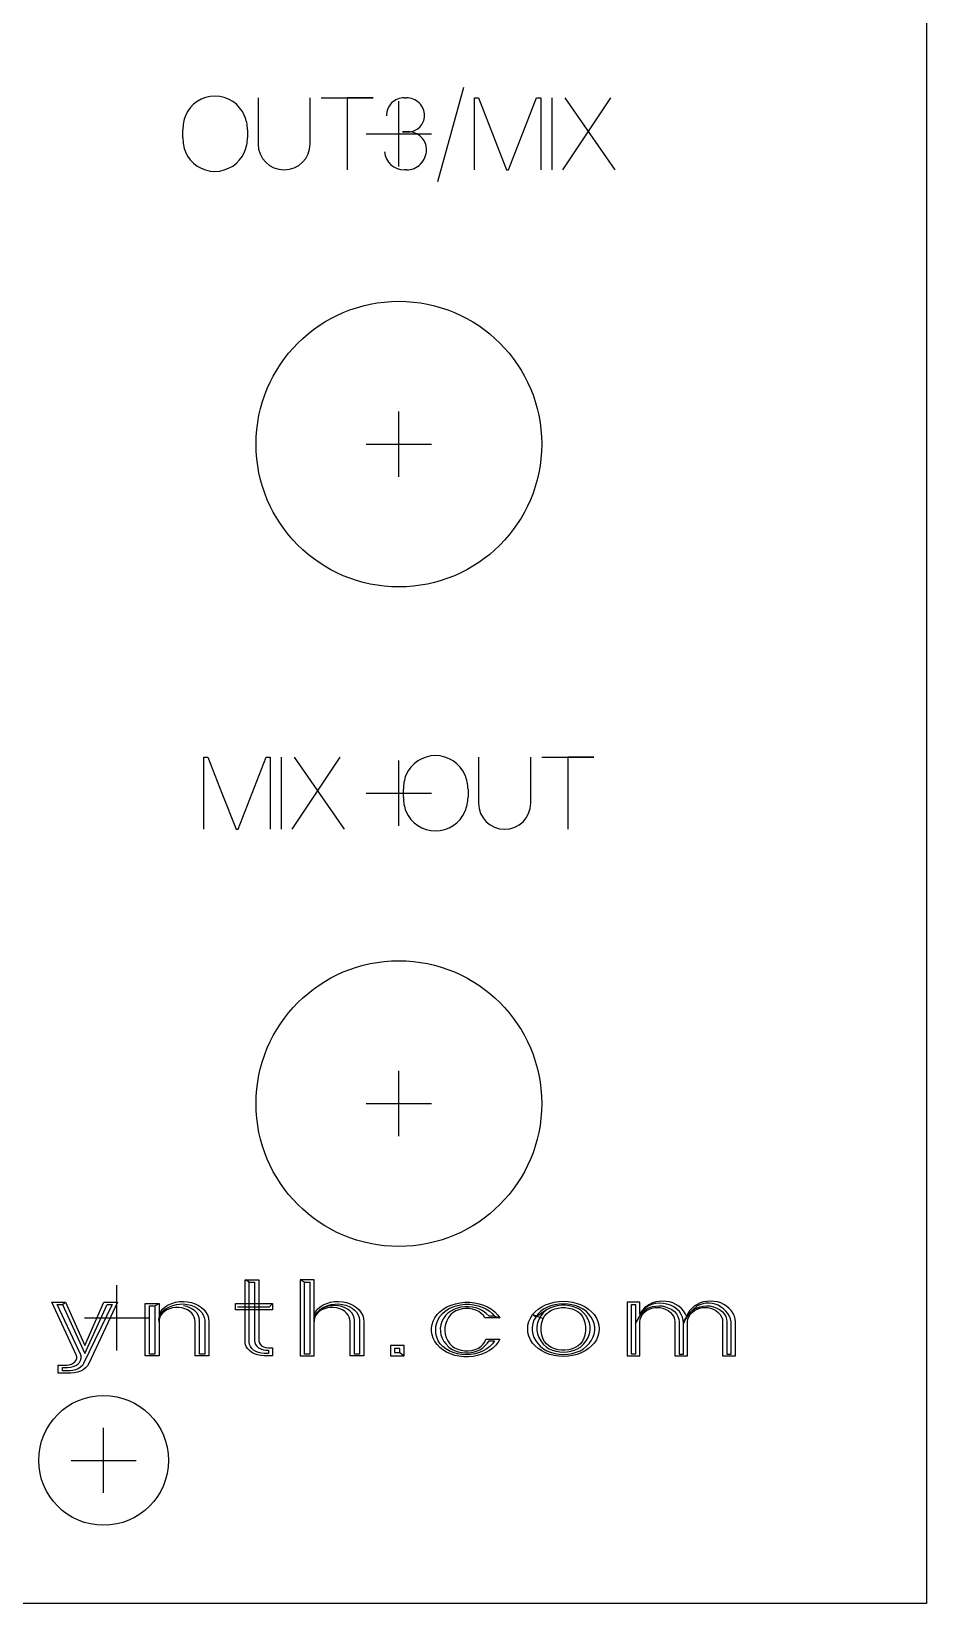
# Model space of a CAD drawing. Header units: inches. Extents: x -0.04 to 2.12, y -0.04 to 8.75.
# Drawn here: x 0.948 to 2.12, y 0 to 2.058 of the extents above; entities that cross this region are included whole.
import ezdxf

# ---------------------------------------------------------------- set-up
doc = ezdxf.new("R2010")
doc.units = ezdxf.units.IN
doc.header["$MEASUREMENT"] = 0
for name, color, linetype in [('Contour', 7, 'CONTINUOUS'), ('Engraving', 7, 'CONTINUOUS'), ('Reference_points', 1, 'CONTINUOUS')]:
    doc.layers.add(name, color=color, linetype=linetype)

msp = doc.modelspace()

# ---------------------------------------------------------------- linework, layer by layer
at = {"layer": 'Contour', "color": 7, "linetype": 'CONTINUOUS'}
for p, q in [((2.12, 8.75), (2.12, 0)), ((2.12, 0), (0, 0))]:
    msp.add_line(p, q, dxfattribs=at)
for centre, radius in [((1.42906, 1.51795), 0.18701), ((1.42906, 0.65457), 0.18701), ((1.04248, 0.18748), 0.085)]:
    msp.add_circle(centre, radius, dxfattribs=at)
at = {"layer": 'Engraving', "color": 254, "linetype": 'CONTINUOUS'}
for p, q in [((1.5137, 1.98462), (1.49664, 1.92294)), ((1.2447, 1.9715), (1.2447, 1.91113)), ((1.31294, 1.91113), (1.31294, 1.9715)), ((1.32738, 1.9715), (1.39562, 1.9715)), ((1.39562, 1.9715), (1.3615, 1.9715)), ((1.3615, 1.9715), (1.3615, 1.92425)), ((1.4363, 1.9715), (1.43892, 1.9715)), ((1.52812, 1.92425), (1.52812, 1.9715)), ((1.52812, 1.9715), (1.53337, 1.9715)), ((1.53337, 1.9715), (1.55175, 1.92425)), ((1.59112, 1.92425), (1.60949, 1.9715)), ((1.60949, 1.9715), (1.61474, 1.9715)), ((1.61474, 1.9715), (1.61474, 1.92425)), ((1.62915, 1.9715), (1.62915, 1.92425)), ((1.64618, 1.9715), (1.67899, 1.92425)), ((1.67505, 1.92425), (1.70655, 1.9715)), ((1.14627, 1.919), (1.14627, 1.9295)), ((1.23092, 1.9295), (1.23092, 1.919)), ((1.3615, 1.92425), (1.3615, 1.87701)), ((1.44155, 1.92688), (1.43367, 1.92688)), ((1.43367, 1.92688), (1.44155, 1.92688)), ((1.49664, 1.92294), (1.47958, 1.86126)), ((1.52812, 1.87701), (1.52812, 1.92425)), ((1.55175, 1.92425), (1.57012, 1.87701)), ((1.57274, 1.87701), (1.59112, 1.92425)), ((1.61474, 1.92425), (1.61474, 1.87701)), ((1.62915, 1.92425), (1.62915, 1.87701)), ((1.64356, 1.87701), (1.67505, 1.92425)), ((1.67899, 1.92425), (1.7118, 1.87701)), ((1.43892, 1.87701), (1.4363, 1.87701)), ((1.57012, 1.87701), (1.57274, 1.87701)), ((1.17383, 1.06087), (1.17383, 1.10811)), ((1.17383, 1.10811), (1.17908, 1.10811)), ((1.17908, 1.10811), (1.19745, 1.06087)), ((1.23682, 1.06087), (1.2552, 1.10811)), ((1.2552, 1.10811), (1.26045, 1.10811)), ((1.26045, 1.10811), (1.26045, 1.06087)), ((1.2749, 1.10811), (1.2749, 1.06087)), ((1.29197, 1.10811), (1.32478, 1.06087)), ((1.32084, 1.06087), (1.35234, 1.10811)), ((1.53344, 1.10811), (1.53344, 1.04774)), ((1.60168, 1.04774), (1.60168, 1.10811)), ((1.61612, 1.10811), (1.68436, 1.10811)), ((1.68436, 1.10811), (1.65024, 1.10811)), ((1.65024, 1.10811), (1.65024, 1.06087)), ((1.17383, 1.01362), (1.17383, 1.06087)), ((1.19745, 1.06087), (1.21583, 1.01362)), ((1.21845, 1.01362), (1.23682, 1.06087)), ((1.26045, 1.06087), (1.26045, 1.01362)), ((1.2749, 1.06087), (1.2749, 1.01362)), ((1.28934, 1.01362), (1.32084, 1.06087)), ((1.32478, 1.06087), (1.35759, 1.01362)), ((1.43501, 1.05562), (1.43501, 1.06612)), ((1.51966, 1.06612), (1.51966, 1.05562)), ((1.65024, 1.06087), (1.65024, 1.01362)), ((1.21583, 1.01362), (1.21845, 1.01362)), ((1.23317, 0.4206), (1.22761, 0.4237)), ((1.22761, 0.4237), (1.24568, 0.4237)), ((1.22761, 0.34309), (1.22761, 0.4237)), ((1.23317, 0.4206), (1.24012, 0.4206)), ((1.23317, 0.34206), (1.23317, 0.4206)), ((1.24012, 0.4206), (1.24012, 0.34412)), ((1.24568, 0.4237), (1.24568, 0.34412)), ((1.30545, 0.4206), (1.29989, 0.4237)), ((1.29989, 0.4237), (1.29989, 0.32449)), ((1.31796, 0.4237), (1.29989, 0.4237)), ((1.30545, 0.4206), (1.3124, 0.4206)), ((1.30545, 0.32656), (1.30545, 0.4206)), ((1.3124, 0.4206), (1.3124, 0.32656)), ((1.31796, 0.36893), (1.31796, 0.4237)), ((1.00662, 0.32552), (0.97465, 0.39476)), ((0.97465, 0.39476), (0.99272, 0.39476)), ((1.01218, 0.32656), (0.9816, 0.39166)), ((0.9816, 0.39166), (0.98855, 0.39166)), ((0.98855, 0.39166), (0.99272, 0.39476)), ((0.98855, 0.39166), (1.01774, 0.32759)), ((0.99272, 0.39476), (1.01774, 0.33792)), ((1.05388, 0.39166), (1.01635, 0.31415)), ((1.01774, 0.33792), (1.04276, 0.39476)), ((1.01774, 0.32759), (1.04693, 0.39166)), ((1.06083, 0.39476), (1.0233, 0.31415)), ((1.04276, 0.39476), (1.06083, 0.39476)), ((1.04693, 0.39166), (1.05388, 0.39166)), ((1.09697, 0.32449), (1.09697, 0.3927)), ((1.09697, 0.3927), (1.11504, 0.3927)), ((1.10948, 0.3896), (1.11504, 0.3927)), ((1.11504, 0.3927), (1.11504, 0.32449)), ((1.11504, 0.3927), (1.11504, 0.37823)), ((1.12717, 0.39088), (1.13171, 0.39293)), ((1.13171, 0.39293), (1.13663, 0.39441)), ((1.13316, 0.39031), (1.13771, 0.39153)), ((1.13663, 0.39441), (1.14181, 0.39528)), ((1.13771, 0.39153), (1.14246, 0.39217)), ((1.14181, 0.39528), (1.14712, 0.39551)), ((1.14246, 0.39217), (1.14729, 0.39223)), ((1.14712, 0.39551), (1.1524, 0.3951)), ((1.14729, 0.39223), (1.15207, 0.39171)), ((1.15207, 0.39171), (1.15666, 0.39061)), ((1.1524, 0.3951), (1.15752, 0.39407)), ((1.15752, 0.39407), (1.16236, 0.39243)), ((1.16236, 0.39243), (1.16677, 0.39023)), ((1.2151, 0.38443), (1.2151, 0.3927)), ((1.2151, 0.3927), (1.26375, 0.3927)), ((1.25958, 0.38856), (1.26375, 0.3927)), ((1.26375, 0.3927), (1.26375, 0.38443)), ((1.33008, 0.39088), (1.33462, 0.39293)), ((1.33462, 0.39293), (1.33955, 0.39441)), ((1.33608, 0.39031), (1.34062, 0.39153)), ((1.33955, 0.39441), (1.34473, 0.39528)), ((1.34062, 0.39153), (1.34537, 0.39217)), ((1.34473, 0.39528), (1.35003, 0.39551)), ((1.34537, 0.39217), (1.3502, 0.39223)), ((1.35003, 0.39551), (1.35531, 0.3951)), ((1.3502, 0.39223), (1.35498, 0.39171)), ((1.35498, 0.39171), (1.35958, 0.39061)), ((1.35531, 0.3951), (1.36044, 0.39407)), ((1.36044, 0.39407), (1.36527, 0.39243)), ((1.36527, 0.39243), (1.36968, 0.39023)), ((1.49748, 0.3907), (1.50325, 0.39254)), ((1.50325, 0.39254), (1.50931, 0.39378)), ((1.50427, 0.38991), (1.50984, 0.39115)), ((1.50931, 0.39378), (1.51553, 0.39441)), ((1.50984, 0.39115), (1.51558, 0.39178)), ((1.51553, 0.39441), (1.52182, 0.39441)), ((1.51558, 0.39178), (1.52138, 0.39179)), ((1.52138, 0.39179), (1.52713, 0.39119)), ((1.52182, 0.39441), (1.52804, 0.39378)), ((1.52713, 0.39119), (1.5327, 0.38999)), ((1.52804, 0.39378), (1.5341, 0.39253)), ((1.5341, 0.39253), (1.53987, 0.39069)), ((1.62121, 0.39101), (1.62667, 0.39303)), ((1.62667, 0.39303), (1.63245, 0.3945)), ((1.63332, 0.39127), (1.628, 0.38979)), ((1.63245, 0.3945), (1.63844, 0.39539)), ((1.63887, 0.39217), (1.63332, 0.39127)), ((1.63844, 0.39539), (1.64453, 0.39569)), ((1.64453, 0.39248), (1.63887, 0.39217)), ((1.64453, 0.39569), (1.65063, 0.39539)), ((1.6502, 0.39217), (1.64453, 0.39248)), ((1.65574, 0.39127), (1.6502, 0.39217)), ((1.65063, 0.39539), (1.65661, 0.3945)), ((1.66106, 0.38979), (1.65574, 0.39127)), ((1.65661, 0.3945), (1.66239, 0.39303)), ((1.66239, 0.39303), (1.66786, 0.39101)), ((1.74459, 0.39476), (1.72791, 0.39476)), ((1.72791, 0.39476), (1.72791, 0.32449)), ((1.73347, 0.32656), (1.73347, 0.39166)), ((1.73347, 0.39166), (1.73903, 0.39166)), ((1.73903, 0.39166), (1.73903, 0.32656)), ((1.73903, 0.39166), (1.73903, 0.36686)), ((1.74459, 0.37823), (1.74459, 0.39476)), ((1.7571, 0.39166), (1.75368, 0.38951)), ((1.75988, 0.39166), (1.75592, 0.38962)), ((1.76104, 0.3935), (1.7571, 0.39166)), ((1.76482, 0.39277), (1.75988, 0.39166)), ((1.76532, 0.39484), (1.76104, 0.3935)), ((1.76995, 0.39322), (1.76482, 0.39277)), ((1.76984, 0.39566), (1.76532, 0.39484)), ((1.77447, 0.39594), (1.76984, 0.39566)), ((1.77511, 0.39301), (1.76995, 0.39322)), ((1.77911, 0.39566), (1.77447, 0.39594)), ((1.78014, 0.39214), (1.77511, 0.39301)), ((1.78362, 0.39484), (1.77911, 0.39566)), ((1.7849, 0.39063), (1.78014, 0.39214)), ((1.78791, 0.3935), (1.78362, 0.39484)), ((1.79185, 0.39166), (1.78791, 0.3935)), ((1.79568, 0.38916), (1.79185, 0.39166)), ((1.81965, 0.39166), (1.81582, 0.38916)), ((1.82359, 0.3935), (1.81965, 0.39166)), ((1.82316, 0.39124), (1.81965, 0.3896)), ((1.82699, 0.39241), (1.82316, 0.39124)), ((1.82787, 0.39484), (1.82359, 0.3935)), ((1.83104, 0.39307), (1.82699, 0.39241)), ((1.83239, 0.39566), (1.82787, 0.39484)), ((1.83519, 0.3932), (1.83104, 0.39307)), ((1.83702, 0.39594), (1.83239, 0.39566)), ((1.8393, 0.39279), (1.83519, 0.3932)), ((1.84166, 0.39566), (1.83702, 0.39594)), ((1.84326, 0.39186), (1.8393, 0.39279)), ((1.84617, 0.39484), (1.84166, 0.39566)), ((1.84693, 0.39044), (1.84326, 0.39186)), ((1.85046, 0.3935), (1.84617, 0.39484)), ((1.8544, 0.39166), (1.85046, 0.3935)), ((1.85824, 0.38921), (1.8544, 0.39166)), ((1.10253, 0.32656), (1.10253, 0.3896)), ((1.10253, 0.3896), (1.10948, 0.3896)), ((1.10948, 0.3896), (1.10948, 0.32656)), ((1.11498, 0.37228), (1.11567, 0.37559)), ((1.11504, 0.36893), (1.11498, 0.37228)), ((1.11504, 0.37823), (1.11699, 0.3819)), ((1.11531, 0.37186), (1.11504, 0.36893)), ((1.11617, 0.37474), (1.11531, 0.37186)), ((1.11567, 0.37559), (1.11708, 0.37878)), ((1.11759, 0.37749), (1.11617, 0.37474)), ((1.11699, 0.3819), (1.11971, 0.38529)), ((1.11708, 0.37878), (1.11918, 0.38174)), ((1.11955, 0.38005), (1.11759, 0.37749)), ((1.11918, 0.38174), (1.12191, 0.38441)), ((1.12199, 0.38236), (1.11955, 0.38005)), ((1.11971, 0.38529), (1.12313, 0.38831)), ((1.12191, 0.38441), (1.12519, 0.3867)), ((1.12507, 0.38445), (1.12199, 0.38236)), ((1.12313, 0.38831), (1.12717, 0.39088)), ((1.12862, 0.38607), (1.12507, 0.38445)), ((1.12519, 0.3867), (1.12894, 0.38856)), ((1.1325, 0.38719), (1.12862, 0.38607)), ((1.12894, 0.38856), (1.13316, 0.39031)), ((1.13659, 0.38776), (1.1325, 0.38719)), ((1.14076, 0.38776), (1.13659, 0.38776)), ((1.14485, 0.38719), (1.14076, 0.38776)), ((1.14873, 0.38607), (1.14485, 0.38719)), ((1.15127, 0.38873), (1.14701, 0.3896)), ((1.15227, 0.38445), (1.14873, 0.38607)), ((1.15526, 0.38733), (1.15127, 0.38873)), ((1.15535, 0.38236), (1.15227, 0.38445)), ((1.15886, 0.38543), (1.15526, 0.38733)), ((1.1578, 0.38005), (1.15535, 0.38236)), ((1.15666, 0.39061), (1.16096, 0.38896)), ((1.15976, 0.37749), (1.1578, 0.38005)), ((1.16197, 0.3831), (1.15886, 0.38543)), ((1.16118, 0.37474), (1.15976, 0.37749)), ((1.16096, 0.38896), (1.16483, 0.38682)), ((1.16203, 0.37186), (1.16118, 0.37474)), ((1.16449, 0.38041), (1.16197, 0.3831)), ((1.1623, 0.36893), (1.16203, 0.37186)), ((1.16635, 0.37743), (1.16449, 0.38041)), ((1.16483, 0.38682), (1.16819, 0.38423)), ((1.16748, 0.37426), (1.16635, 0.37743)), ((1.16677, 0.39023), (1.17064, 0.38753)), ((1.16786, 0.37099), (1.16748, 0.37426)), ((1.16786, 0.32656), (1.16786, 0.37099)), ((1.16819, 0.38423), (1.17092, 0.38127)), ((1.17064, 0.38753), (1.17405, 0.38433)), ((1.17092, 0.38127), (1.17297, 0.37802)), ((1.17297, 0.37802), (1.17428, 0.37456)), ((1.17405, 0.38433), (1.17678, 0.38079)), ((1.17428, 0.37456), (1.17481, 0.37099)), ((1.17481, 0.37099), (1.17481, 0.32656)), ((1.17678, 0.38079), (1.17877, 0.37698)), ((1.17877, 0.37698), (1.17998, 0.373)), ((1.17998, 0.373), (1.18037, 0.36893)), ((1.26375, 0.38443), (1.2151, 0.38443)), ((1.21788, 0.38856), (1.25958, 0.38856)), ((1.31868, 0.37555), (1.31794, 0.37226)), ((1.31794, 0.37226), (1.31796, 0.36893)), ((1.31796, 0.37823), (1.31991, 0.3819)), ((1.31796, 0.32449), (1.31796, 0.37823)), ((1.31796, 0.36893), (1.31806, 0.37225)), ((1.31823, 0.37186), (1.31796, 0.36893)), ((1.31806, 0.37225), (1.31885, 0.37552)), ((1.31909, 0.37474), (1.31823, 0.37186)), ((1.32017, 0.3787), (1.31868, 0.37555)), ((1.31885, 0.37552), (1.3203, 0.37867)), ((1.32051, 0.37749), (1.31909, 0.37474)), ((1.31991, 0.3819), (1.32263, 0.38529)), ((1.32237, 0.38161), (1.32017, 0.3787)), ((1.3203, 0.37867), (1.32239, 0.38161)), ((1.32246, 0.38005), (1.32051, 0.37749)), ((1.3252, 0.3842), (1.32237, 0.38161)), ((1.32239, 0.38161), (1.32505, 0.38428)), ((1.32491, 0.38236), (1.32246, 0.38005)), ((1.32263, 0.38529), (1.32605, 0.38831)), ((1.32799, 0.38445), (1.32491, 0.38236)), ((1.32505, 0.38428), (1.32823, 0.38662)), ((1.32859, 0.38638), (1.3252, 0.3842)), ((1.32605, 0.38831), (1.33008, 0.39088)), ((1.33153, 0.38607), (1.32799, 0.38445)), ((1.32823, 0.38662), (1.33186, 0.38856)), ((1.33243, 0.38811), (1.32859, 0.38638)), ((1.33541, 0.38719), (1.33153, 0.38607)), ((1.33186, 0.38856), (1.33608, 0.39031)), ((1.33661, 0.38932), (1.33243, 0.38811)), ((1.33951, 0.38776), (1.33541, 0.38719)), ((1.341, 0.38998), (1.33661, 0.38932)), ((1.34367, 0.38776), (1.33951, 0.38776)), ((1.34549, 0.39008), (1.341, 0.38998)), ((1.34776, 0.38719), (1.34367, 0.38776)), ((1.34993, 0.3896), (1.34549, 0.39008)), ((1.35165, 0.38607), (1.34776, 0.38719)), ((1.35418, 0.38873), (1.34993, 0.3896)), ((1.35519, 0.38445), (1.35165, 0.38607)), ((1.35817, 0.38733), (1.35418, 0.38873)), ((1.35827, 0.38236), (1.35519, 0.38445)), ((1.36178, 0.38543), (1.35817, 0.38733)), ((1.36072, 0.38005), (1.35827, 0.38236)), ((1.35958, 0.39061), (1.36387, 0.38896)), ((1.36267, 0.37749), (1.36072, 0.38005)), ((1.36489, 0.3831), (1.36178, 0.38543)), ((1.36409, 0.37474), (1.36267, 0.37749)), ((1.36387, 0.38896), (1.36775, 0.38682)), ((1.36495, 0.37186), (1.36409, 0.37474)), ((1.36741, 0.38041), (1.36489, 0.3831)), ((1.36522, 0.36893), (1.36495, 0.37186)), ((1.36926, 0.37743), (1.36741, 0.38041)), ((1.36775, 0.38682), (1.3711, 0.38423)), ((1.3704, 0.37426), (1.36926, 0.37743)), ((1.36968, 0.39023), (1.37356, 0.38753)), ((1.37078, 0.37099), (1.3704, 0.37426)), ((1.37078, 0.32656), (1.37078, 0.37099)), ((1.3711, 0.38423), (1.37384, 0.38127)), ((1.37356, 0.38753), (1.37697, 0.38433)), ((1.37384, 0.38127), (1.37589, 0.37802)), ((1.37589, 0.37802), (1.3772, 0.37456)), ((1.37697, 0.38433), (1.3797, 0.38079)), ((1.3772, 0.37456), (1.37773, 0.37099)), ((1.37773, 0.37099), (1.37773, 0.32656)), ((1.3797, 0.38079), (1.38169, 0.37698)), ((1.38169, 0.37698), (1.38289, 0.373)), ((1.38289, 0.373), (1.38329, 0.36893)), ((1.47401, 0.3699), (1.47624, 0.37418)), ((1.47624, 0.37418), (1.47915, 0.37823)), ((1.47874, 0.36748), (1.48054, 0.37203)), ((1.47915, 0.37823), (1.48284, 0.38201)), ((1.48054, 0.37203), (1.48291, 0.37597)), ((1.48284, 0.38201), (1.48717, 0.38539)), ((1.48291, 0.37597), (1.48601, 0.37961)), ((1.48748, 0.37328), (1.48537, 0.36915)), ((1.48601, 0.37961), (1.48978, 0.3829)), ((1.48717, 0.38539), (1.49208, 0.3883)), ((1.49027, 0.37719), (1.48748, 0.37328)), ((1.48978, 0.3829), (1.49414, 0.38574)), ((1.4933, 0.38019), (1.49027, 0.37719)), ((1.49416, 0.37436), (1.49179, 0.37024)), ((1.49208, 0.3883), (1.49748, 0.3907)), ((1.49691, 0.38281), (1.4933, 0.38019)), ((1.49414, 0.38574), (1.49901, 0.3881)), ((1.49722, 0.37823), (1.49416, 0.37436)), ((1.50101, 0.385), (1.49691, 0.38281)), ((1.50016, 0.38085), (1.49722, 0.37823)), ((1.49901, 0.3881), (1.50427, 0.38991)), ((1.50369, 0.38302), (1.50016, 0.38085)), ((1.5055, 0.3867), (1.50101, 0.385)), ((1.50768, 0.38469), (1.50369, 0.38302)), ((1.51028, 0.38788), (1.5055, 0.3867)), ((1.51202, 0.3858), (1.50768, 0.38469)), ((1.51526, 0.38852), (1.51028, 0.38788)), ((1.51656, 0.3863), (1.51202, 0.3858)), ((1.5203, 0.38859), (1.51526, 0.38852)), ((1.52114, 0.38619), (1.51656, 0.3863)), ((1.5253, 0.38809), (1.5203, 0.38859)), ((1.52562, 0.38546), (1.52114, 0.38619)), ((1.53014, 0.38704), (1.5253, 0.38809)), ((1.52985, 0.38414), (1.52562, 0.38546)), ((1.53369, 0.38228), (1.52985, 0.38414)), ((1.53471, 0.38547), (1.53014, 0.38704)), ((1.5327, 0.38999), (1.53799, 0.3882)), ((1.53702, 0.37993), (1.53369, 0.38228)), ((1.53892, 0.3834), (1.53471, 0.38547)), ((1.53971, 0.37717), (1.53702, 0.37993)), ((1.53799, 0.3882), (1.54288, 0.38588)), ((1.5432, 0.37985), (1.53892, 0.3834)), ((1.5417, 0.37409), (1.53971, 0.37717)), ((1.53987, 0.39069), (1.54526, 0.38829)), ((1.56116, 0.37409), (1.5417, 0.37409)), ((1.54288, 0.38588), (1.54727, 0.38305)), ((1.54726, 0.37616), (1.5432, 0.37985)), ((1.54526, 0.38829), (1.55017, 0.38538)), ((1.55421, 0.37616), (1.54726, 0.37616)), ((1.54727, 0.38305), (1.55107, 0.37979)), ((1.55017, 0.38538), (1.55451, 0.38199)), ((1.55107, 0.37979), (1.55421, 0.37616)), ((1.55421, 0.37616), (1.56116, 0.37409)), ((1.55451, 0.38199), (1.55819, 0.37821)), ((1.55819, 0.37821), (1.56116, 0.37409)), ((1.59937, 0.36924), (1.60141, 0.37385)), ((1.60141, 0.37385), (1.60422, 0.37823)), ((1.60422, 0.37823), (1.60758, 0.38202)), ((1.60839, 0.37513), (1.60422, 0.37823)), ((1.60422, 0.37823), (1.61812, 0.37306)), ((1.606, 0.3709), (1.60438, 0.36647)), ((1.60839, 0.37513), (1.606, 0.3709)), ((1.60758, 0.38202), (1.61157, 0.38546)), ((1.62229, 0.38443), (1.60839, 0.37513)), ((1.61109, 0.37884), (1.60839, 0.37513)), ((1.61219, 0.37206), (1.61043, 0.36738)), ((1.61448, 0.38223), (1.61109, 0.37884)), ((1.61157, 0.38546), (1.61614, 0.38847)), ((1.61479, 0.37651), (1.61219, 0.37206)), ((1.61848, 0.38522), (1.61448, 0.38223)), ((1.61818, 0.38066), (1.61479, 0.37651)), ((1.61614, 0.38847), (1.62121, 0.39101)), ((1.6164, 0.36776), (1.61812, 0.37306)), ((1.61812, 0.37306), (1.61987, 0.37629)), ((1.62229, 0.38443), (1.61818, 0.38066)), ((1.62302, 0.38776), (1.61848, 0.38522)), ((1.61987, 0.37629), (1.62232, 0.37926)), ((1.62664, 0.38678), (1.62229, 0.38443)), ((1.62232, 0.37926), (1.62542, 0.38188)), ((1.628, 0.38979), (1.62302, 0.38776)), ((1.62542, 0.38188), (1.62906, 0.38407)), ((1.63142, 0.3886), (1.62664, 0.38678)), ((1.62906, 0.38407), (1.63315, 0.38577)), ((1.63653, 0.38984), (1.63142, 0.3886)), ((1.63315, 0.38577), (1.63757, 0.38693)), ((1.64184, 0.39047), (1.63653, 0.38984)), ((1.63757, 0.38693), (1.64219, 0.38752)), ((1.64722, 0.39047), (1.64184, 0.39047)), ((1.64219, 0.38752), (1.64688, 0.38752)), ((1.64688, 0.38752), (1.65149, 0.38693)), ((1.65253, 0.38984), (1.64722, 0.39047)), ((1.65149, 0.38693), (1.65591, 0.38577)), ((1.65764, 0.3886), (1.65253, 0.38984)), ((1.65591, 0.38577), (1.66, 0.38407)), ((1.66243, 0.38678), (1.65764, 0.3886)), ((1.66, 0.38407), (1.66365, 0.38188)), ((1.66604, 0.38776), (1.66106, 0.38979)), ((1.66677, 0.38443), (1.66243, 0.38678)), ((1.66365, 0.38188), (1.66674, 0.37926)), ((1.67058, 0.38522), (1.66604, 0.38776)), ((1.66674, 0.37926), (1.6692, 0.37629)), ((1.67089, 0.38066), (1.66677, 0.38443)), ((1.66786, 0.39101), (1.67292, 0.38847)), ((1.6692, 0.37629), (1.67094, 0.37306)), ((1.67458, 0.38223), (1.67058, 0.38522)), ((1.67428, 0.37651), (1.67089, 0.38066)), ((1.67094, 0.37306), (1.67267, 0.36776)), ((1.67292, 0.38847), (1.67749, 0.38546)), ((1.67687, 0.37206), (1.67428, 0.37651)), ((1.67797, 0.37884), (1.67458, 0.38223)), ((1.67863, 0.36738), (1.67687, 0.37206)), ((1.67749, 0.38546), (1.68149, 0.38202)), ((1.68067, 0.37513), (1.67797, 0.37884)), ((1.68306, 0.3709), (1.68067, 0.37513)), ((1.68149, 0.38202), (1.68484, 0.37823)), ((1.68468, 0.36647), (1.68306, 0.3709)), ((1.68484, 0.37823), (1.68765, 0.37385)), ((1.68765, 0.37385), (1.68969, 0.36924)), ((1.73903, 0.36686), (1.74598, 0.37823)), ((1.74664, 0.38147), (1.74459, 0.37823)), ((1.74609, 0.38136), (1.74459, 0.37823)), ((1.74459, 0.36893), (1.74498, 0.37221)), ((1.74498, 0.37221), (1.74611, 0.3754)), ((1.74598, 0.37823), (1.74801, 0.38101)), ((1.74814, 0.38432), (1.74609, 0.38136)), ((1.74611, 0.3754), (1.74795, 0.3784)), ((1.74924, 0.38448), (1.74664, 0.38147)), ((1.74795, 0.3784), (1.75045, 0.38113)), ((1.74801, 0.38101), (1.75062, 0.38351)), ((1.75068, 0.38705), (1.74814, 0.38432)), ((1.75235, 0.38721), (1.74924, 0.38448)), ((1.75045, 0.38113), (1.75352, 0.38351)), ((1.75062, 0.38351), (1.75374, 0.38566)), ((1.75368, 0.38951), (1.75068, 0.38705)), ((1.75592, 0.38962), (1.75235, 0.38721)), ((1.75352, 0.38351), (1.7571, 0.38546)), ((1.75374, 0.38566), (1.75729, 0.38741)), ((1.7571, 0.38546), (1.76037, 0.38667)), ((1.75729, 0.38741), (1.76117, 0.38871)), ((1.76037, 0.38667), (1.76388, 0.38741)), ((1.76117, 0.38871), (1.76529, 0.38951)), ((1.76388, 0.38741), (1.76752, 0.38766)), ((1.76529, 0.38951), (1.76953, 0.38981)), ((1.76752, 0.38766), (1.77116, 0.38741)), ((1.76953, 0.38981), (1.77378, 0.3896)), ((1.77116, 0.38741), (1.77467, 0.38667)), ((1.77378, 0.3896), (1.77837, 0.38854)), ((1.77467, 0.38667), (1.77795, 0.38546)), ((1.77795, 0.38546), (1.78152, 0.38351)), ((1.77837, 0.38854), (1.78266, 0.38692)), ((1.78152, 0.38351), (1.7846, 0.38113)), ((1.78266, 0.38692), (1.78651, 0.38478)), ((1.7846, 0.38113), (1.78709, 0.3784)), ((1.78927, 0.38827), (1.7849, 0.39063)), ((1.78651, 0.38478), (1.78982, 0.38219)), ((1.78709, 0.3784), (1.78893, 0.3754)), ((1.78893, 0.3754), (1.79006, 0.37221)), ((1.7931, 0.38543), (1.78927, 0.38827)), ((1.78982, 0.38219), (1.7925, 0.37922)), ((1.79006, 0.37221), (1.79046, 0.36893)), ((1.7925, 0.37922), (1.79445, 0.37596)), ((1.7963, 0.3822), (1.7931, 0.38543)), ((1.79445, 0.37596), (1.79564, 0.37249)), ((1.79564, 0.37249), (1.79602, 0.36893)), ((1.79904, 0.38631), (1.79568, 0.38916)), ((1.7988, 0.37864), (1.7963, 0.3822)), ((1.80054, 0.37483), (1.7988, 0.37864)), ((1.80187, 0.38316), (1.79904, 0.38631)), ((1.80147, 0.37088), (1.80054, 0.37483)), ((1.80158, 0.36686), (1.80147, 0.37088)), ((1.804, 0.37187), (1.80158, 0.36686)), ((1.80158, 0.36686), (1.80362, 0.37125)), ((1.80411, 0.37975), (1.80187, 0.38316)), ((1.80362, 0.37125), (1.80617, 0.37549)), ((1.80706, 0.3767), (1.804, 0.37187)), ((1.80575, 0.37616), (1.80411, 0.37975)), ((1.80738, 0.37975), (1.80575, 0.37616)), ((1.80617, 0.37549), (1.80921, 0.37955)), ((1.8107, 0.38128), (1.80706, 0.3767)), ((1.80714, 0.36893), (1.80753, 0.37221)), ((1.80963, 0.38316), (1.80738, 0.37975)), ((1.80753, 0.37221), (1.80866, 0.3754)), ((1.80866, 0.3754), (1.8105, 0.3784)), ((1.80921, 0.37955), (1.8127, 0.3834)), ((1.81246, 0.38631), (1.80963, 0.38316)), ((1.8105, 0.3784), (1.813, 0.38113)), ((1.81491, 0.3856), (1.8107, 0.38128)), ((1.81582, 0.38916), (1.81246, 0.38631)), ((1.8127, 0.3834), (1.81593, 0.38553)), ((1.813, 0.38113), (1.81607, 0.38351)), ((1.81965, 0.3896), (1.81491, 0.3856)), ((1.81593, 0.38553), (1.81957, 0.38727)), ((1.81607, 0.38351), (1.81965, 0.38546)), ((1.81957, 0.38727), (1.82353, 0.38857)), ((1.81965, 0.38546), (1.82292, 0.38667)), ((1.82292, 0.38667), (1.82643, 0.38741)), ((1.82353, 0.38857), (1.82771, 0.3894)), ((1.82643, 0.38741), (1.83007, 0.38766)), ((1.82771, 0.3894), (1.83201, 0.38975)), ((1.83007, 0.38766), (1.83371, 0.38741)), ((1.83201, 0.38975), (1.83633, 0.3896)), ((1.83371, 0.38741), (1.83722, 0.38667)), ((1.83633, 0.3896), (1.84092, 0.38854)), ((1.83722, 0.38667), (1.8405, 0.38546)), ((1.8405, 0.38546), (1.84407, 0.38351)), ((1.84092, 0.38854), (1.84521, 0.38692)), ((1.84407, 0.38351), (1.84715, 0.38113)), ((1.84521, 0.38692), (1.84906, 0.38478)), ((1.85023, 0.38856), (1.84693, 0.39044)), ((1.84715, 0.38113), (1.84964, 0.3784)), ((1.84906, 0.38478), (1.85237, 0.38219)), ((1.84964, 0.3784), (1.85148, 0.3754)), ((1.85391, 0.38595), (1.85023, 0.38856)), ((1.85148, 0.3754), (1.85261, 0.37221)), ((1.85237, 0.38219), (1.85505, 0.37922)), ((1.85261, 0.37221), (1.85301, 0.36893)), ((1.85712, 0.383), (1.85391, 0.38595)), ((1.85505, 0.37922), (1.857, 0.37596)), ((1.857, 0.37596), (1.85819, 0.37249)), ((1.85978, 0.37976), (1.85712, 0.383)), ((1.85819, 0.37249), (1.85857, 0.36893)), ((1.86161, 0.38641), (1.85824, 0.38921)), ((1.86185, 0.3763), (1.85978, 0.37976)), ((1.86445, 0.38329), (1.86161, 0.38641)), ((1.86331, 0.37267), (1.86185, 0.3763)), ((1.86413, 0.36893), (1.86331, 0.37267)), ((1.86671, 0.37993), (1.86445, 0.38329)), ((1.86836, 0.37637), (1.86671, 0.37993)), ((1.86935, 0.37268), (1.86836, 0.37637)), ((1.86969, 0.36893), (1.86935, 0.37268)), ((1.1623, 0.32449), (1.1623, 0.36893)), ((1.18037, 0.36893), (1.18037, 0.32449)), ((1.36522, 0.32449), (1.36522, 0.36893)), ((1.38329, 0.36893), (1.38329, 0.32449)), ((1.47176, 0.36089), (1.47251, 0.36544)), ((1.47176, 0.3563), (1.47176, 0.36089)), ((1.47251, 0.35174), (1.47176, 0.3563)), ((1.47251, 0.36544), (1.47401, 0.3699)), ((1.47401, 0.34729), (1.47251, 0.35174)), ((1.47729, 0.35808), (1.47765, 0.36281)), ((1.47765, 0.35334), (1.47729, 0.35808)), ((1.47765, 0.36281), (1.47874, 0.36748)), ((1.47874, 0.34867), (1.47765, 0.35334)), ((1.48397, 0.36485), (1.4833, 0.36045)), ((1.4833, 0.36045), (1.48338, 0.35603)), ((1.48338, 0.35603), (1.48419, 0.35164)), ((1.48537, 0.36915), (1.48397, 0.36485)), ((1.48419, 0.35164), (1.48574, 0.34737)), ((1.48921, 0.3615), (1.48904, 0.35702)), ((1.48904, 0.35702), (1.48964, 0.35255)), ((1.49013, 0.36593), (1.48921, 0.3615)), ((1.48964, 0.35255), (1.49099, 0.34818)), ((1.49179, 0.37024), (1.49013, 0.36593)), ((1.59772, 0.35963), (1.59814, 0.36447)), ((1.59814, 0.35478), (1.59772, 0.35963)), ((1.59814, 0.36447), (1.59937, 0.36924)), ((1.59937, 0.35002), (1.59814, 0.35478)), ((1.60141, 0.34541), (1.59937, 0.35002)), ((1.60438, 0.36647), (1.60357, 0.36192)), ((1.60357, 0.36192), (1.60357, 0.35733)), ((1.60357, 0.35733), (1.60438, 0.35278)), ((1.60438, 0.35278), (1.606, 0.34835)), ((1.61043, 0.36738), (1.60954, 0.36257)), ((1.60954, 0.36257), (1.60954, 0.35772)), ((1.60954, 0.35772), (1.61043, 0.35291)), ((1.61043, 0.35291), (1.61219, 0.34823)), ((1.61553, 0.36235), (1.6164, 0.36776)), ((1.61553, 0.3569), (1.61553, 0.36235)), ((1.6164, 0.35149), (1.61553, 0.3569)), ((1.61812, 0.34619), (1.6164, 0.35149)), ((1.67267, 0.35149), (1.67094, 0.34619)), ((1.67267, 0.36776), (1.67354, 0.36235)), ((1.67354, 0.3569), (1.67267, 0.35149)), ((1.67354, 0.36235), (1.67354, 0.3569)), ((1.67687, 0.34823), (1.67863, 0.35291)), ((1.67952, 0.36257), (1.67863, 0.36738)), ((1.67863, 0.35291), (1.67952, 0.35772)), ((1.67952, 0.35772), (1.67952, 0.36257)), ((1.68306, 0.34835), (1.68468, 0.35278)), ((1.6855, 0.36192), (1.68468, 0.36647)), ((1.68468, 0.35278), (1.6855, 0.35733)), ((1.6855, 0.35733), (1.6855, 0.36192)), ((1.68969, 0.35002), (1.68765, 0.34541)), ((1.68969, 0.36924), (1.69093, 0.36447)), ((1.69093, 0.35478), (1.68969, 0.35002)), ((1.69093, 0.36447), (1.69134, 0.35963)), ((1.69134, 0.35963), (1.69093, 0.35478)), ((1.74459, 0.32449), (1.74459, 0.36893)), ((1.79046, 0.36893), (1.79046, 0.32449)), ((1.79602, 0.36893), (1.79602, 0.32656)), ((1.80158, 0.32656), (1.80158, 0.36686)), ((1.80714, 0.32449), (1.80714, 0.36893)), ((1.85301, 0.36893), (1.85301, 0.32449)), ((1.85857, 0.36893), (1.85857, 0.32656)), ((1.86413, 0.32656), (1.86413, 0.36893)), ((1.86969, 0.32449), (1.86969, 0.36893)), ((1.22797, 0.33985), (1.22761, 0.34309)), ((1.22908, 0.33671), (1.22797, 0.33985)), ((1.23092, 0.33377), (1.22908, 0.33671)), ((1.23342, 0.33111), (1.23092, 0.33377)), ((1.23353, 0.33923), (1.23317, 0.34206)), ((1.23651, 0.32881), (1.23342, 0.33111)), ((1.23462, 0.33651), (1.23353, 0.33923)), ((1.23642, 0.334), (1.23462, 0.33651)), ((1.23884, 0.3318), (1.23642, 0.334)), ((1.24179, 0.33), (1.23884, 0.3318)), ((1.24012, 0.34412), (1.24046, 0.34157)), ((1.24046, 0.34157), (1.2415, 0.33912)), ((1.2415, 0.33912), (1.2432, 0.33689)), ((1.24517, 0.32867), (1.24179, 0.33)), ((1.2432, 0.33689), (1.24548, 0.33496)), ((1.24548, 0.33496), (1.24824, 0.33343)), ((1.24568, 0.34412), (1.24609, 0.34171)), ((1.24609, 0.34171), (1.24733, 0.33946)), ((1.24733, 0.33946), (1.24932, 0.33753)), ((1.24824, 0.33343), (1.25137, 0.33235)), ((1.24932, 0.33753), (1.25192, 0.33605)), ((1.25137, 0.33235), (1.25474, 0.33177)), ((1.25192, 0.33605), (1.25494, 0.33513)), ((1.25474, 0.33177), (1.25819, 0.33172)), ((1.25494, 0.33513), (1.25819, 0.33482)), ((1.25819, 0.33482), (1.26375, 0.33482)), ((1.25819, 0.33172), (1.25819, 0.32759)), ((1.26375, 0.33482), (1.26375, 0.32449)), ((1.43608, 0.33792), (1.41801, 0.33792)), ((1.41801, 0.33792), (1.41801, 0.32449)), ((1.43052, 0.33379), (1.42357, 0.33379)), ((1.42357, 0.33379), (1.42357, 0.32862)), ((1.43052, 0.32862), (1.43052, 0.33379)), ((1.43608, 0.32449), (1.43608, 0.33792)), ((1.47624, 0.343), (1.47401, 0.34729)), ((1.47915, 0.33896), (1.47624, 0.343)), ((1.48054, 0.34412), (1.47874, 0.34867)), ((1.48268, 0.33528), (1.47915, 0.33896)), ((1.48313, 0.34018), (1.48054, 0.34412)), ((1.48684, 0.33198), (1.48268, 0.33528)), ((1.48648, 0.33657), (1.48313, 0.34018)), ((1.48574, 0.34737), (1.48798, 0.34327)), ((1.49051, 0.33337), (1.48648, 0.33657)), ((1.49155, 0.32913), (1.48684, 0.33198)), ((1.48798, 0.34327), (1.4909, 0.33941)), ((1.49513, 0.33065), (1.49051, 0.33337)), ((1.4909, 0.33941), (1.49444, 0.33586)), ((1.49099, 0.34818), (1.49306, 0.34397)), ((1.49306, 0.34397), (1.49583, 0.33999)), ((1.49444, 0.33586), (1.498, 0.33324)), ((1.50025, 0.32847), (1.49513, 0.33065)), ((1.49583, 0.33999), (1.49865, 0.33715)), ((1.498, 0.33324), (1.50209, 0.33111)), ((1.49865, 0.33715), (1.50213, 0.33475)), ((1.50209, 0.33111), (1.5066, 0.3295)), ((1.50213, 0.33475), (1.50614, 0.33286)), ((1.50614, 0.33286), (1.51055, 0.33155)), ((1.5066, 0.3295), (1.5114, 0.32847)), ((1.51055, 0.33155), (1.51521, 0.33086)), ((1.51521, 0.33086), (1.51996, 0.33083)), ((1.51996, 0.33083), (1.52463, 0.33144)), ((1.52463, 0.33144), (1.52908, 0.33268)), ((1.52625, 0.32904), (1.53088, 0.33044)), ((1.52908, 0.33268), (1.53314, 0.33451)), ((1.53088, 0.33044), (1.53515, 0.33238)), ((1.53314, 0.33451), (1.53668, 0.33686)), ((1.53962, 0.33065), (1.5345, 0.32847)), ((1.53515, 0.33238), (1.53892, 0.33482)), ((1.53668, 0.33686), (1.53958, 0.33966)), ((1.53892, 0.33482), (1.54222, 0.33765)), ((1.53958, 0.33966), (1.54174, 0.3428)), ((1.54424, 0.33337), (1.53962, 0.33065)), ((1.54174, 0.3428), (1.54309, 0.34619)), ((1.54222, 0.33765), (1.54501, 0.34077)), ((1.54789, 0.33128), (1.54306, 0.32854)), ((1.54309, 0.34619), (1.56116, 0.34619)), ((1.54827, 0.33657), (1.54424, 0.33337)), ((1.54501, 0.34077), (1.54726, 0.34412)), ((1.54726, 0.34412), (1.55421, 0.34412)), ((1.55219, 0.33448), (1.54789, 0.33128)), ((1.55162, 0.34018), (1.54827, 0.33657)), ((1.55421, 0.34412), (1.55162, 0.34018)), ((1.55587, 0.33807), (1.55219, 0.33448)), ((1.55888, 0.342), (1.55587, 0.33807)), ((1.56116, 0.34619), (1.55888, 0.342)), ((1.60422, 0.34102), (1.60141, 0.34541)), ((1.60758, 0.33723), (1.60422, 0.34102)), ((1.606, 0.34835), (1.60839, 0.34412)), ((1.61157, 0.3338), (1.60758, 0.33723)), ((1.60839, 0.34412), (1.61097, 0.3403)), ((1.61097, 0.3403), (1.61428, 0.33679)), ((1.61614, 0.33078), (1.61157, 0.3338)), ((1.61219, 0.34823), (1.61479, 0.34378)), ((1.61428, 0.33679), (1.61825, 0.33369)), ((1.61479, 0.34378), (1.61818, 0.33963)), ((1.62121, 0.32824), (1.61614, 0.33078)), ((1.61987, 0.34296), (1.61812, 0.34619)), ((1.61818, 0.33963), (1.62229, 0.33586)), ((1.61825, 0.33369), (1.62279, 0.33105)), ((1.62232, 0.33999), (1.61987, 0.34296)), ((1.62229, 0.33586), (1.62606, 0.3335)), ((1.62542, 0.33737), (1.62232, 0.33999)), ((1.62279, 0.33105), (1.6278, 0.32894)), ((1.62906, 0.33518), (1.62542, 0.33737)), ((1.62606, 0.3335), (1.63027, 0.3316)), ((1.63315, 0.33348), (1.62906, 0.33518)), ((1.63027, 0.3316), (1.63483, 0.33022)), ((1.63757, 0.33232), (1.63315, 0.33348)), ((1.63483, 0.33022), (1.63962, 0.32937)), ((1.64219, 0.33173), (1.63757, 0.33232)), ((1.63962, 0.32937), (1.64453, 0.32909)), ((1.64688, 0.33173), (1.64219, 0.33173)), ((1.64453, 0.32909), (1.64944, 0.32937)), ((1.65149, 0.33232), (1.64688, 0.33173)), ((1.64944, 0.32937), (1.65423, 0.33022)), ((1.65591, 0.33348), (1.65149, 0.33232)), ((1.65423, 0.33022), (1.65879, 0.3316)), ((1.66, 0.33518), (1.65591, 0.33348)), ((1.65879, 0.3316), (1.663, 0.3335)), ((1.66365, 0.33737), (1.66, 0.33518)), ((1.66127, 0.32894), (1.66628, 0.33105)), ((1.663, 0.3335), (1.66677, 0.33586)), ((1.66674, 0.33999), (1.66365, 0.33737)), ((1.66628, 0.33105), (1.67081, 0.33369)), ((1.6692, 0.34296), (1.66674, 0.33999)), ((1.66677, 0.33586), (1.67089, 0.33963)), ((1.67292, 0.33078), (1.66786, 0.32824)), ((1.67094, 0.34619), (1.6692, 0.34296)), ((1.67081, 0.33369), (1.67478, 0.33679)), ((1.67089, 0.33963), (1.67428, 0.34378)), ((1.67749, 0.3338), (1.67292, 0.33078)), ((1.67428, 0.34378), (1.67687, 0.34823)), ((1.67478, 0.33679), (1.67809, 0.3403)), ((1.68149, 0.33723), (1.67749, 0.3338)), ((1.67809, 0.3403), (1.68067, 0.34412)), ((1.68067, 0.34412), (1.68306, 0.34835)), ((1.68484, 0.34102), (1.68149, 0.33723)), ((1.68765, 0.34541), (1.68484, 0.34102)), ((0.98299, 0.30175), (0.98299, 0.31209)), ((0.98299, 0.31209), (0.99411, 0.31209)), ((0.98855, 0.30485), (0.98855, 0.30899)), ((0.98855, 0.30899), (0.9955, 0.30899)), ((0.99411, 0.31209), (0.99726, 0.31244)), ((0.9955, 0.30899), (0.99922, 0.30931)), ((0.99726, 0.31244), (1.00022, 0.31332)), ((0.99922, 0.30931), (1.00277, 0.3102)), ((1.00022, 0.31332), (1.00282, 0.31468)), ((1.00277, 0.3102), (1.00598, 0.31162)), ((1.00282, 0.31468), (1.00492, 0.31646)), ((1.00492, 0.31646), (1.00642, 0.31855)), ((1.00598, 0.31162), (1.00873, 0.3135)), ((1.00642, 0.31855), (1.00722, 0.32084)), ((1.00729, 0.32321), (1.00662, 0.32552)), ((1.00722, 0.32084), (1.00729, 0.32321)), ((1.00873, 0.3135), (1.01089, 0.31578)), ((1.01225, 0.30927), (1.00929, 0.30739)), ((1.01089, 0.31578), (1.01236, 0.31833)), ((1.01302, 0.32384), (1.01218, 0.32656)), ((1.01464, 0.31156), (1.01225, 0.30927)), ((1.01236, 0.31833), (1.01308, 0.32106)), ((1.01308, 0.32106), (1.01302, 0.32384)), ((1.01635, 0.31415), (1.01464, 0.31156)), ((1.02146, 0.31119), (1.01895, 0.3085)), ((1.0233, 0.31415), (1.02146, 0.31119)), ((1.11504, 0.32449), (1.09697, 0.32449)), ((1.10948, 0.32656), (1.10253, 0.32656)), ((1.18037, 0.32449), (1.1623, 0.32449)), ((1.17481, 0.32656), (1.16786, 0.32656)), ((1.24009, 0.32695), (1.23651, 0.32881)), ((1.24405, 0.32559), (1.24009, 0.32695)), ((1.24828, 0.32476), (1.24405, 0.32559)), ((1.24883, 0.32785), (1.24517, 0.32867)), ((1.25263, 0.32449), (1.24828, 0.32476)), ((1.25263, 0.32759), (1.24883, 0.32785)), ((1.25819, 0.32759), (1.25263, 0.32759)), ((1.26375, 0.32449), (1.25263, 0.32449)), ((1.29989, 0.32449), (1.31796, 0.32449)), ((1.3124, 0.32656), (1.30545, 0.32656)), ((1.38329, 0.32449), (1.36522, 0.32449)), ((1.37773, 0.32656), (1.37078, 0.32656)), ((1.41801, 0.32449), (1.43608, 0.32449)), ((1.42357, 0.32862), (1.43052, 0.32862)), ((1.43052, 0.32862), (1.43608, 0.32449)), ((1.49674, 0.32677), (1.49155, 0.32913)), ((1.5023, 0.32494), (1.49674, 0.32677)), ((1.50574, 0.32688), (1.50025, 0.32847)), ((1.50814, 0.32368), (1.5023, 0.32494)), ((1.51149, 0.3259), (1.50574, 0.32688)), ((1.51415, 0.32301), (1.50814, 0.32368)), ((1.5114, 0.32847), (1.51637, 0.32805)), ((1.51737, 0.32558), (1.51149, 0.3259)), ((1.52023, 0.32294), (1.51415, 0.32301)), ((1.51637, 0.32805), (1.52137, 0.32824)), ((1.52325, 0.3259), (1.51737, 0.32558)), ((1.52626, 0.32347), (1.52023, 0.32294)), ((1.52137, 0.32824), (1.52625, 0.32904)), ((1.52901, 0.32688), (1.52325, 0.3259)), ((1.53215, 0.3246), (1.52626, 0.32347)), ((1.5345, 0.32847), (1.52901, 0.32688)), ((1.53778, 0.32629), (1.53215, 0.3246)), ((1.54306, 0.32854), (1.53778, 0.32629)), ((1.62667, 0.32622), (1.62121, 0.32824)), ((1.63245, 0.32475), (1.62667, 0.32622)), ((1.6278, 0.32894), (1.63317, 0.32739)), ((1.63844, 0.32386), (1.63245, 0.32475)), ((1.63317, 0.32739), (1.63879, 0.32646)), ((1.64453, 0.32356), (1.63844, 0.32386)), ((1.63879, 0.32646), (1.64453, 0.32614)), ((1.64453, 0.32614), (1.65028, 0.32646)), ((1.65063, 0.32386), (1.64453, 0.32356)), ((1.65028, 0.32646), (1.65589, 0.32739)), ((1.65661, 0.32475), (1.65063, 0.32386)), ((1.65589, 0.32739), (1.66127, 0.32894)), ((1.66239, 0.32622), (1.65661, 0.32475)), ((1.66786, 0.32824), (1.66239, 0.32622)), ((1.72791, 0.32449), (1.74459, 0.32449)), ((1.73903, 0.32656), (1.73347, 0.32656)), ((1.79046, 0.32449), (1.80714, 0.32449)), ((1.79602, 0.32656), (1.80158, 0.32656)), ((1.85301, 0.32449), (1.86969, 0.32449)), ((1.85857, 0.32656), (1.86413, 0.32656)), ((0.99967, 0.30175), (0.98299, 0.30175)), ((0.99828, 0.30485), (0.98855, 0.30485)), ((1.00216, 0.30513), (0.99828, 0.30485)), ((1.00405, 0.30205), (0.99967, 0.30175)), ((1.00588, 0.30599), (1.00216, 0.30513)), ((1.00829, 0.30291), (1.00405, 0.30205)), ((1.00929, 0.30739), (1.00588, 0.30599)), ((1.01227, 0.3043), (1.00829, 0.30291)), ((1.01586, 0.30619), (1.01227, 0.3043)), ((1.01895, 0.3085), (1.01586, 0.30619))]:
    msp.add_line(p, q, dxfattribs=at)
for centre, radius, start, end in [((1.18827, 1.93141), 0.04207, 23.03732, 156.96268), ((1.43617, 1.948), 0.0235, 89.69622, 180.30378), ((1.43905, 1.948), 0.0235, -0.30378, 90.30378), ((1.19609, 1.93008), 0.04982, 159.07983, 180.67083), ((1.18077, 1.92836), 0.05016, 1.29926, 22.89025), ((1.44166, 1.94776), 0.02089, -90.30378, 0.30378), ((1.19609, 1.91842), 0.04982, 179.32917, 200.92017), ((1.18077, 1.92014), 0.05016, 337.10975, 358.70074), ((1.44167, 1.90338), 0.0235, -0.30378, 90.30378), ((1.18827, 1.91709), 0.04207, 203.03732, 336.96268), ((1.27882, 1.91113), 0.03412, 180, 360), ((1.4362, 1.90329), 0.02629, 185.81689, 270.20869), ((1.43906, 1.90312), 0.02611, -90.30378, 0.30378), ((1.47701, 1.06803), 0.04207, 23.03732, 156.96268), ((1.48483, 1.0667), 0.04982, 159.07983, 180.67083), ((1.46951, 1.06498), 0.05016, 1.29926, 22.89025), ((1.48483, 1.05503), 0.04982, 179.32917, 200.92017), ((1.46951, 1.05675), 0.05016, 337.10975, 358.70074), ((1.47701, 1.05371), 0.04207, 203.03732, 336.96268), ((1.56756, 1.04774), 0.03412, 180, 360)]:
    msp.add_arc(centre, radius, start, end, dxfattribs=at)
at = {"layer": 'Reference_points', "color": 1, "linetype": 'CONTINUOUS'}
for p, q in [((1.42906, 1.88157), (1.42906, 1.96693)), ((1.38638, 1.92425), (1.47173, 1.92425)), ((1.42906, 1.47528), (1.42906, 1.56063)), ((1.38638, 1.51795), (1.47173, 1.51795)), ((1.42906, 1.01819), (1.42906, 1.10354)), ((1.38638, 1.06087), (1.47173, 1.06087)), ((1.42906, 0.61189), (1.42906, 0.69724)), ((1.38638, 0.65457), (1.47173, 0.65457)), ((1.06, 0.33142), (1.06, 0.41677)), ((1.01732, 0.37409), (1.10268, 0.37409)), ((1.04248, 0.1448), (1.04248, 0.23016)), ((0.9998, 0.18748), (1.08516, 0.18748))]:
    msp.add_line(p, q, dxfattribs=at)

doc.saveas('drawing.dxf')
